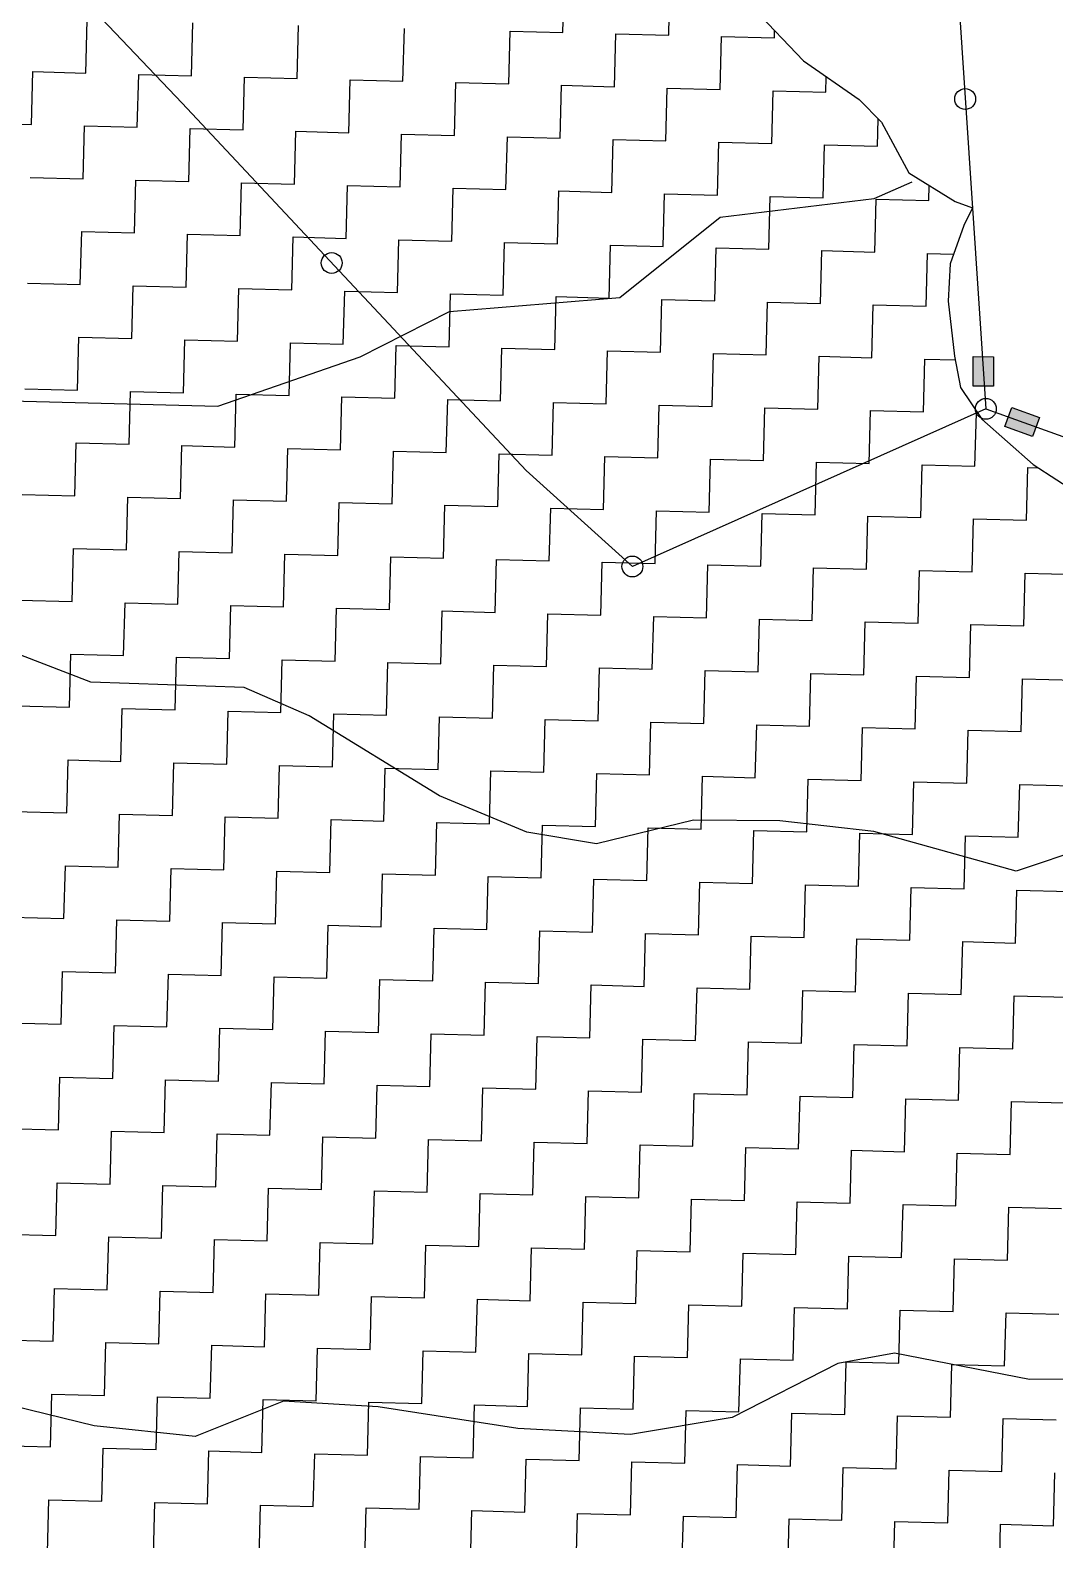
# Model space of a CAD drawing. Header units: metres. Extents: x 295068 to 298038, y 2018465 to 2021372.
# Drawn here: x 295593.6 to 295837.1, y 2018755 to 2019114 of the extents above; entities that cross this region are included whole.
import ezdxf

# ---------------------------------------------------------------- set-up
doc = ezdxf.new("R2010")
doc.units = ezdxf.units.M
doc.header["$MEASUREMENT"] = 0
for name, color, linetype in [('LINE_WATER', 4, 'Continuous'), ('POLY_HATCH', 12, 'Continuous'), ('POLY_PARCEL', 6, 'Continuous')]:
    doc.layers.add(name, color=color, linetype=linetype)

msp = doc.modelspace()

# ---------------------------------------------------------------- hatches: boundary and pattern name
for points in [[(295822.59, 2019036.38), (295817.75, 2019036.41), (295817.71, 2019029.41), (295822.55, 2019029.38)], [(295831.82, 2019017.4), (295833.46, 2019021.96), (295826.88, 2019024.33), (295825.24, 2019019.78)]]:
    msp.add_hatch(color=256).paths.add_polyline_path(points)

# ---------------------------------------------------------------- linework, layer by layer
for points in [[(295817.71, 2019029.41), (295817.75, 2019036.41), (295822.59, 2019036.38), (295822.55, 2019029.38)], [(295826.88, 2019024.33), (295833.46, 2019021.96), (295831.82, 2019017.4), (295825.24, 2019019.78)]]:
    msp.add_lwpolyline(points, close=True)
for centre in [(295815.83, 2019097.66), (295665.24, 2019058.67), (295820.74, 2019023.98), (295736.72, 2018986.49)]:
    msp.add_circle(centre, 2.48)
at = {"layer": 'LINE_WATER'}
for p, q in [((295794.18, 2019074.04), (295803.26, 2019077.99)), ((295757.56, 2019069.6), (295794.18, 2019074.04)), ((295733.73, 2019050.49), (295757.56, 2019069.6)), ((295693.22, 2019047.13), (295733.73, 2019050.49)), ((295671.99, 2019036.32), (295693.22, 2019047.13)), ((295638.18, 2019024.64), (295671.99, 2019036.32)), ((295583.15, 2019026.06), (295638.18, 2019024.64)), ((295608, 2018959.02), (295576.49, 2018971.07)), ((295644.44, 2018957.7), (295608, 2018959.02)), ((295659.92, 2018950.97), (295644.44, 2018957.7)), ((295690.86, 2018931.95), (295659.92, 2018950.97)), ((295711.59, 2018923.28), (295690.86, 2018931.95)), ((295751.24, 2018926.13), (295728.2, 2018920.53)), ((295771.8, 2018925.99), (295751.24, 2018926.13)), ((295794.08, 2018923.46), (295771.8, 2018925.99)), ((295859.29, 2018924.49), (295827.98, 2018914.06)), ((295728.2, 2018920.53), (295711.59, 2018923.28)), ((295827.98, 2018914.06), (295794.08, 2018923.46)), ((295799.06, 2018799.41), (295785.58, 2018796.98)), ((295831.11, 2018793.16), (295799.06, 2018799.41)), ((295785.58, 2018796.98), (295760.41, 2018784.07)), ((295858.27, 2018793.23), (295831.11, 2018793.16)), ((295608.81, 2018782.16), (295585.67, 2018787.79)), ((295653.8, 2018787.98), (295632.8, 2018779.6)), ((295676.27, 2018786.63), (295653.8, 2018787.98)), ((295709.51, 2018781.51), (295676.27, 2018786.63)), ((295632.8, 2018779.6), (295608.81, 2018782.16)), ((295736.25, 2018780.04), (295709.51, 2018781.51)), ((295760.41, 2018784.07), (295736.25, 2018780.04))]:
    msp.add_line(p, q, dxfattribs=at)
at = {"layer": 'POLY_HATCH', "linetype": 'Continuous'}
for p, q in [((295720.21, 2019113.49), (295720.54, 2019126.06)), ((295745.35, 2019112.85), (295745.67, 2019125.41)), ((295606.79, 2019103.84), (295607.11, 2019116.41)), ((295631.92, 2019103.2), (295632.25, 2019115.76)), ((295657.06, 2019102.55), (295657.38, 2019115.11)), ((295682.19, 2019101.9), (295682.51, 2019114.47)), ((295707.32, 2019101.25), (295707.65, 2019113.82)), ((295707.65, 2019113.82), (295720.21, 2019113.49)), ((295732.46, 2019100.6), (295732.78, 2019113.17)), ((295732.78, 2019113.17), (295745.35, 2019112.85)), ((295757.59, 2019099.95), (295757.91, 2019112.52)), ((295757.91, 2019112.52), (295770.48, 2019112.2)), ((295770.48, 2019112.2), (295770.53, 2019113.92)), ((295593.9, 2019091.6), (295594.22, 2019104.17)), ((295594.22, 2019104.17), (295606.79, 2019103.84)), ((295619.03, 2019090.95), (295619.36, 2019103.52)), ((295619.36, 2019103.52), (295631.92, 2019103.2)), ((295644.17, 2019090.3), (295644.49, 2019102.87)), ((295644.49, 2019102.87), (295657.06, 2019102.55)), ((295669.3, 2019089.66), (295669.62, 2019102.22)), ((295669.62, 2019102.22), (295682.19, 2019101.9)), ((295694.43, 2019089.01), (295694.76, 2019101.57)), ((295694.76, 2019101.57), (295707.32, 2019101.25)), ((295719.57, 2019088.36), (295719.89, 2019100.93)), ((295719.89, 2019100.93), (295732.46, 2019100.6)), ((295782.72, 2019099.31), (295782.82, 2019102.95)), ((295744.7, 2019087.71), (295745.02, 2019100.28)), ((295745.02, 2019100.28), (295757.59, 2019099.95)), ((295769.83, 2019087.06), (295770.16, 2019099.63)), ((295770.16, 2019099.63), (295782.72, 2019099.31)), ((295581.33, 2019091.92), (295593.9, 2019091.6)), ((295606.14, 2019078.71), (295606.47, 2019091.28)), ((295606.47, 2019091.28), (295619.03, 2019090.95)), ((295631.27, 2019078.06), (295631.6, 2019090.63)), ((295631.6, 2019090.63), (295644.17, 2019090.3)), ((295656.41, 2019077.41), (295656.73, 2019089.98)), ((295656.73, 2019089.98), (295669.3, 2019089.66)), ((295794.97, 2019086.42), (295795.13, 2019092.96)), ((295681.54, 2019076.77), (295681.87, 2019089.33)), ((295681.87, 2019089.33), (295694.43, 2019089.01)), ((295706.67, 2019076.12), (295707, 2019088.68)), ((295707, 2019088.68), (295719.57, 2019088.36)), ((295731.81, 2019075.47), (295732.13, 2019088.04)), ((295732.13, 2019088.04), (295744.7, 2019087.71)), ((295756.94, 2019074.82), (295757.27, 2019087.39)), ((295757.27, 2019087.39), (295769.83, 2019087.06)), ((295782.07, 2019074.17), (295782.4, 2019086.74)), ((295782.4, 2019086.74), (295794.97, 2019086.42)), ((295593.57, 2019079.03), (295606.14, 2019078.71)), ((295618.38, 2019065.82), (295618.71, 2019078.39)), ((295618.71, 2019078.39), (295631.27, 2019078.06)), ((295643.52, 2019065.17), (295643.84, 2019077.74)), ((295643.84, 2019077.74), (295656.41, 2019077.41)), ((295668.65, 2019064.52), (295668.97, 2019077.09)), ((295668.97, 2019077.09), (295681.54, 2019076.77)), ((295693.78, 2019063.87), (295694.11, 2019076.44)), ((295694.11, 2019076.44), (295706.67, 2019076.12)), ((295718.92, 2019063.23), (295719.24, 2019075.79)), ((295719.24, 2019075.79), (295731.81, 2019075.47)), ((295807.21, 2019073.52), (295807.3, 2019077.11)), ((295744.05, 2019062.58), (295744.37, 2019075.14)), ((295744.37, 2019075.14), (295756.94, 2019074.82)), ((295769.18, 2019061.93), (295769.51, 2019074.5)), ((295769.51, 2019074.5), (295782.07, 2019074.17)), ((295794.32, 2019061.28), (295794.64, 2019073.85)), ((295794.64, 2019073.85), (295807.21, 2019073.52)), ((295605.49, 2019053.58), (295605.82, 2019066.14)), ((295605.82, 2019066.14), (295618.38, 2019065.82)), ((295630.63, 2019052.93), (295630.95, 2019065.5)), ((295630.95, 2019065.5), (295643.52, 2019065.17)), ((295655.76, 2019052.28), (295656.08, 2019064.85)), ((295656.08, 2019064.85), (295668.65, 2019064.52)), ((295680.89, 2019051.63), (295681.22, 2019064.2)), ((295681.22, 2019064.2), (295693.78, 2019063.87)), ((295706.03, 2019050.98), (295706.35, 2019063.55)), ((295706.35, 2019063.55), (295718.92, 2019063.23)), ((295731.16, 2019050.34), (295731.48, 2019062.9)), ((295731.48, 2019062.9), (295744.05, 2019062.58)), ((295756.29, 2019049.69), (295756.62, 2019062.25)), ((295756.62, 2019062.25), (295769.18, 2019061.93)), ((295781.43, 2019049.04), (295781.75, 2019061.61)), ((295781.75, 2019061.61), (295794.32, 2019061.28)), ((295806.56, 2019048.39), (295806.88, 2019060.96)), ((295806.88, 2019060.96), (295813.07, 2019060.8)), ((295592.93, 2019053.9), (295605.49, 2019053.58)), ((295617.74, 2019040.69), (295618.06, 2019053.25)), ((295618.06, 2019053.25), (295630.63, 2019052.93)), ((295642.87, 2019040.04), (295643.19, 2019052.6)), ((295643.19, 2019052.6), (295655.76, 2019052.28)), ((295668, 2019039.39), (295668.33, 2019051.96)), ((295668.33, 2019051.96), (295680.89, 2019051.63)), ((295693.14, 2019038.74), (295693.46, 2019051.31)), ((295693.46, 2019051.31), (295706.03, 2019050.98)), ((295718.27, 2019038.09), (295718.59, 2019050.66)), ((295718.59, 2019050.66), (295731.16, 2019050.34)), ((295743.4, 2019037.44), (295743.73, 2019050.01)), ((295743.73, 2019050.01), (295756.29, 2019049.69)), ((295768.54, 2019036.8), (295768.86, 2019049.36)), ((295768.86, 2019049.36), (295781.43, 2019049.04)), ((295793.67, 2019036.15), (295793.99, 2019048.72)), ((295793.99, 2019048.72), (295806.56, 2019048.39)), ((295604.84, 2019028.44), (295605.17, 2019041.01)), ((295605.17, 2019041.01), (295617.74, 2019040.69)), ((295629.98, 2019027.8), (295630.3, 2019040.36)), ((295630.3, 2019040.36), (295642.87, 2019040.04)), ((295655.11, 2019027.15), (295655.44, 2019039.71)), ((295655.44, 2019039.71), (295668, 2019039.39)), ((295680.24, 2019026.5), (295680.57, 2019039.07)), ((295680.57, 2019039.07), (295693.14, 2019038.74)), ((295705.38, 2019025.85), (295705.7, 2019038.42)), ((295705.7, 2019038.42), (295718.27, 2019038.09)), ((295730.51, 2019025.2), (295730.84, 2019037.77)), ((295730.84, 2019037.77), (295743.4, 2019037.44)), ((295755.65, 2019024.55), (295755.97, 2019037.12)), ((295755.97, 2019037.12), (295768.54, 2019036.8)), ((295780.78, 2019023.91), (295781.1, 2019036.47)), ((295781.1, 2019036.47), (295793.67, 2019036.15)), ((295805.91, 2019023.26), (295806.24, 2019035.82)), ((295806.24, 2019035.82), (295813.44, 2019035.64)), ((295592.28, 2019028.77), (295604.84, 2019028.44)), ((295617.09, 2019015.55), (295617.41, 2019028.12)), ((295617.41, 2019028.12), (295629.98, 2019027.8)), ((295642.22, 2019014.9), (295642.54, 2019027.47)), ((295642.54, 2019027.47), (295655.11, 2019027.15)), ((295667.35, 2019014.26), (295667.68, 2019026.82)), ((295667.68, 2019026.82), (295680.24, 2019026.5)), ((295692.49, 2019013.61), (295692.81, 2019026.17)), ((295692.81, 2019026.17), (295705.38, 2019025.85)), ((295717.62, 2019012.96), (295717.95, 2019025.53)), ((295717.95, 2019025.53), (295730.51, 2019025.2)), ((295742.75, 2019012.31), (295743.08, 2019024.88)), ((295743.08, 2019024.88), (295755.65, 2019024.55)), ((295767.89, 2019011.66), (295768.21, 2019024.23)), ((295768.21, 2019024.23), (295780.78, 2019023.91)), ((295793.02, 2019011.02), (295793.35, 2019023.58)), ((295793.35, 2019023.58), (295805.91, 2019023.26)), ((295818.15, 2019010.37), (295818.48, 2019022.93)), ((295818.48, 2019022.93), (295818.8, 2019022.93)), ((295604.2, 2019003.31), (295604.52, 2019015.88)), ((295604.52, 2019015.88), (295617.09, 2019015.55)), ((295629.33, 2019002.66), (295629.65, 2019015.23)), ((295629.65, 2019015.23), (295642.22, 2019014.9)), ((295654.46, 2019002.01), (295654.79, 2019014.58)), ((295654.79, 2019014.58), (295667.35, 2019014.26)), ((295679.6, 2019001.37), (295679.92, 2019013.93)), ((295679.92, 2019013.93), (295692.49, 2019013.61)), ((295704.73, 2019000.72), (295705.05, 2019013.28)), ((295705.05, 2019013.28), (295717.62, 2019012.96)), ((295729.86, 2019000.07), (295730.19, 2019012.64)), ((295730.19, 2019012.64), (295742.75, 2019012.31)), ((295755, 2018999.42), (295755.32, 2019011.99)), ((295755.32, 2019011.99), (295767.89, 2019011.66)), ((295780.13, 2018998.77), (295780.45, 2019011.34)), ((295780.45, 2019011.34), (295793.02, 2019011.02)), ((295805.26, 2018998.12), (295805.59, 2019010.69)), ((295805.59, 2019010.69), (295818.15, 2019010.37)), ((295830.4, 2018997.48), (295830.72, 2019010.04)), ((295830.72, 2019010.04), (295833.14, 2019009.98)), ((295591.63, 2019003.63), (295604.2, 2019003.31)), ((295616.44, 2018990.42), (295616.76, 2019002.99)), ((295616.76, 2019002.99), (295629.33, 2019002.66)), ((295641.57, 2018989.77), (295641.9, 2019002.34)), ((295641.9, 2019002.34), (295654.46, 2019002.01)), ((295666.71, 2018989.12), (295667.03, 2019001.69)), ((295667.03, 2019001.69), (295679.6, 2019001.37)), ((295691.84, 2018988.47), (295692.16, 2019001.04)), ((295692.16, 2019001.04), (295704.73, 2019000.72)), ((295716.97, 2018987.83), (295717.3, 2019000.39)), ((295717.3, 2019000.39), (295729.86, 2019000.07)), ((295742.11, 2018987.18), (295742.43, 2018999.74)), ((295742.43, 2018999.74), (295755, 2018999.42)), ((295767.24, 2018986.53), (295767.56, 2018999.1)), ((295767.56, 2018999.1), (295780.13, 2018998.77)), ((295792.37, 2018985.88), (295792.7, 2018998.45)), ((295792.7, 2018998.45), (295805.26, 2018998.12)), ((295817.51, 2018985.23), (295817.83, 2018997.8)), ((295817.83, 2018997.8), (295830.4, 2018997.48)), ((295603.55, 2018978.18), (295603.87, 2018990.74)), ((295603.87, 2018990.74), (295616.44, 2018990.42)), ((295628.68, 2018977.53), (295629.01, 2018990.09)), ((295629.01, 2018990.09), (295641.57, 2018989.77)), ((295653.82, 2018976.88), (295654.14, 2018989.45)), ((295654.14, 2018989.45), (295666.71, 2018989.12)), ((295678.95, 2018976.23), (295679.27, 2018988.8)), ((295679.27, 2018988.8), (295691.84, 2018988.47)), ((295704.08, 2018975.58), (295704.41, 2018988.15)), ((295704.41, 2018988.15), (295716.97, 2018987.83)), ((295729.22, 2018974.94), (295729.54, 2018987.5)), ((295729.54, 2018987.5), (295742.11, 2018987.18)), ((295754.35, 2018974.29), (295754.67, 2018986.85)), ((295754.67, 2018986.85), (295767.24, 2018986.53)), ((295779.48, 2018973.64), (295779.81, 2018986.21)), ((295779.81, 2018986.21), (295792.37, 2018985.88)), ((295804.62, 2018972.99), (295804.94, 2018985.56)), ((295804.94, 2018985.56), (295817.51, 2018985.23)), ((295829.75, 2018972.34), (295830.07, 2018984.91)), ((295830.07, 2018984.91), (295842.64, 2018984.59)), ((295590.98, 2018978.5), (295603.55, 2018978.18)), ((295615.79, 2018965.29), (295616.11, 2018977.85)), ((295616.11, 2018977.85), (295628.68, 2018977.53)), ((295640.92, 2018964.64), (295641.25, 2018977.2)), ((295641.25, 2018977.2), (295653.82, 2018976.88)), ((295666.06, 2018963.99), (295666.38, 2018976.56)), ((295666.38, 2018976.56), (295678.95, 2018976.23)), ((295691.19, 2018963.34), (295691.52, 2018975.91)), ((295691.52, 2018975.91), (295704.08, 2018975.58)), ((295716.32, 2018962.69), (295716.65, 2018975.26)), ((295716.65, 2018975.26), (295729.22, 2018974.94)), ((295741.46, 2018962.04), (295741.78, 2018974.61)), ((295741.78, 2018974.61), (295754.35, 2018974.29)), ((295766.59, 2018961.4), (295766.92, 2018973.96)), ((295766.92, 2018973.96), (295779.48, 2018973.64)), ((295791.72, 2018960.75), (295792.05, 2018973.31)), ((295792.05, 2018973.31), (295804.62, 2018972.99)), ((295816.86, 2018960.1), (295817.18, 2018972.67)), ((295817.18, 2018972.67), (295829.75, 2018972.34)), ((295602.9, 2018953.04), (295603.22, 2018965.61)), ((295603.22, 2018965.61), (295615.79, 2018965.29)), ((295628.03, 2018952.39), (295628.36, 2018964.96)), ((295628.36, 2018964.96), (295640.92, 2018964.64)), ((295653.17, 2018951.75), (295653.49, 2018964.31)), ((295653.49, 2018964.31), (295666.06, 2018963.99)), ((295678.3, 2018951.1), (295678.62, 2018963.67)), ((295678.62, 2018963.67), (295691.19, 2018963.34)), ((295703.43, 2018950.45), (295703.76, 2018963.02)), ((295703.76, 2018963.02), (295716.32, 2018962.69)), ((295728.57, 2018949.8), (295728.89, 2018962.37)), ((295728.89, 2018962.37), (295741.46, 2018962.04)), ((295753.7, 2018949.15), (295754.02, 2018961.72)), ((295754.02, 2018961.72), (295766.59, 2018961.4)), ((295778.83, 2018948.51), (295779.16, 2018961.07)), ((295779.16, 2018961.07), (295791.72, 2018960.75)), ((295803.97, 2018947.86), (295804.29, 2018960.42)), ((295804.29, 2018960.42), (295816.86, 2018960.1)), ((295829.1, 2018947.21), (295829.42, 2018959.78)), ((295829.42, 2018959.78), (295841.99, 2018959.45)), ((295590.33, 2018953.37), (295602.9, 2018953.04)), ((295615.14, 2018940.15), (295615.47, 2018952.72)), ((295615.47, 2018952.72), (295628.03, 2018952.39)), ((295640.28, 2018939.5), (295640.6, 2018952.07)), ((295640.6, 2018952.07), (295653.17, 2018951.75)), ((295665.41, 2018938.86), (295665.73, 2018951.42)), ((295665.73, 2018951.42), (295678.3, 2018951.1)), ((295690.54, 2018938.21), (295690.87, 2018950.77)), ((295690.87, 2018950.77), (295703.43, 2018950.45)), ((295715.68, 2018937.56), (295716, 2018950.13)), ((295716, 2018950.13), (295728.57, 2018949.8)), ((295740.81, 2018936.91), (295741.13, 2018949.48)), ((295741.13, 2018949.48), (295753.7, 2018949.15)), ((295765.94, 2018936.26), (295766.27, 2018948.83)), ((295766.27, 2018948.83), (295778.83, 2018948.51)), ((295791.08, 2018935.61), (295791.4, 2018948.18)), ((295791.4, 2018948.18), (295803.97, 2018947.86)), ((295816.21, 2018934.97), (295816.53, 2018947.53)), ((295816.53, 2018947.53), (295829.1, 2018947.21)), ((295602.25, 2018927.91), (295602.58, 2018940.48)), ((295602.58, 2018940.48), (295615.14, 2018940.15)), ((295627.39, 2018927.26), (295627.71, 2018939.83)), ((295627.71, 2018939.83), (295640.28, 2018939.5)), ((295652.52, 2018926.61), (295652.84, 2018939.18)), ((295652.84, 2018939.18), (295665.41, 2018938.86)), ((295677.65, 2018925.96), (295677.98, 2018938.53)), ((295677.98, 2018938.53), (295690.54, 2018938.21)), ((295702.79, 2018925.32), (295703.11, 2018937.88)), ((295703.11, 2018937.88), (295715.68, 2018937.56)), ((295727.92, 2018924.67), (295728.24, 2018937.24)), ((295728.24, 2018937.24), (295740.81, 2018936.91)), ((295753.05, 2018924.02), (295753.38, 2018936.59)), ((295753.38, 2018936.59), (295765.94, 2018936.26)), ((295778.19, 2018923.37), (295778.51, 2018935.94)), ((295778.51, 2018935.94), (295791.08, 2018935.61)), ((295803.32, 2018922.72), (295803.64, 2018935.29)), ((295803.64, 2018935.29), (295816.21, 2018934.97)), ((295828.45, 2018922.08), (295828.78, 2018934.64)), ((295828.78, 2018934.64), (295841.34, 2018934.32)), ((295589.69, 2018928.23), (295602.25, 2018927.91)), ((295614.49, 2018915.02), (295614.82, 2018927.59)), ((295614.82, 2018927.59), (295627.39, 2018927.26)), ((295639.63, 2018914.37), (295639.95, 2018926.94)), ((295639.95, 2018926.94), (295652.52, 2018926.61)), ((295664.76, 2018913.72), (295665.09, 2018926.29)), ((295665.09, 2018926.29), (295677.65, 2018925.96)), ((295689.89, 2018913.07), (295690.22, 2018925.64)), ((295690.22, 2018925.64), (295702.79, 2018925.32)), ((295715.03, 2018912.43), (295715.35, 2018924.99)), ((295715.35, 2018924.99), (295727.92, 2018924.67)), ((295740.16, 2018911.78), (295740.49, 2018924.34)), ((295740.49, 2018924.34), (295753.05, 2018924.02)), ((295765.29, 2018911.13), (295765.62, 2018923.7)), ((295765.62, 2018923.7), (295778.19, 2018923.37)), ((295790.43, 2018910.48), (295790.75, 2018923.05)), ((295790.75, 2018923.05), (295803.32, 2018922.72)), ((295815.56, 2018909.83), (295815.89, 2018922.4)), ((295815.89, 2018922.4), (295828.45, 2018922.08)), ((295601.6, 2018902.78), (295601.93, 2018915.34)), ((295601.93, 2018915.34), (295614.49, 2018915.02)), ((295626.74, 2018902.13), (295627.06, 2018914.69)), ((295627.06, 2018914.69), (295639.63, 2018914.37)), ((295651.87, 2018901.48), (295652.19, 2018914.05)), ((295652.19, 2018914.05), (295664.76, 2018913.72)), ((295677, 2018900.83), (295677.33, 2018913.4)), ((295677.33, 2018913.4), (295689.89, 2018913.07)), ((295702.14, 2018900.18), (295702.46, 2018912.75)), ((295702.46, 2018912.75), (295715.03, 2018912.43)), ((295727.27, 2018899.54), (295727.59, 2018912.1)), ((295727.59, 2018912.1), (295740.16, 2018911.78)), ((295752.4, 2018898.89), (295752.73, 2018911.45)), ((295752.73, 2018911.45), (295765.29, 2018911.13)), ((295777.54, 2018898.24), (295777.86, 2018910.81)), ((295777.86, 2018910.81), (295790.43, 2018910.48)), ((295802.67, 2018897.59), (295803, 2018910.16)), ((295803, 2018910.16), (295815.56, 2018909.83)), ((295827.8, 2018896.94), (295828.13, 2018909.51)), ((295828.13, 2018909.51), (295840.7, 2018909.18)), ((295589.04, 2018903.1), (295601.6, 2018902.78)), ((295613.85, 2018889.89), (295614.17, 2018902.45)), ((295614.17, 2018902.45), (295626.74, 2018902.13)), ((295638.98, 2018889.24), (295639.3, 2018901.8)), ((295639.3, 2018901.8), (295651.87, 2018901.48)), ((295664.11, 2018888.59), (295664.44, 2018901.16)), ((295664.44, 2018901.16), (295677, 2018900.83)), ((295689.25, 2018887.94), (295689.57, 2018900.51)), ((295689.57, 2018900.51), (295702.14, 2018900.18)), ((295714.38, 2018887.29), (295714.7, 2018899.86)), ((295714.7, 2018899.86), (295727.27, 2018899.54)), ((295739.51, 2018886.64), (295739.84, 2018899.21)), ((295739.84, 2018899.21), (295752.4, 2018898.89)), ((295764.65, 2018886), (295764.97, 2018898.56)), ((295764.97, 2018898.56), (295777.54, 2018898.24)), ((295789.78, 2018885.35), (295790.1, 2018897.91)), ((295790.1, 2018897.91), (295802.67, 2018897.59)), ((295814.91, 2018884.7), (295815.24, 2018897.27)), ((295815.24, 2018897.27), (295827.8, 2018896.94)), ((295600.96, 2018877.64), (295601.28, 2018890.21)), ((295601.28, 2018890.21), (295613.85, 2018889.89)), ((295626.09, 2018876.99), (295626.41, 2018889.56)), ((295626.41, 2018889.56), (295638.98, 2018889.24)), ((295651.22, 2018876.35), (295651.55, 2018888.91)), ((295651.55, 2018888.91), (295664.11, 2018888.59)), ((295676.36, 2018875.7), (295676.68, 2018888.26)), ((295676.68, 2018888.26), (295689.25, 2018887.94)), ((295701.49, 2018875.05), (295701.81, 2018887.62)), ((295701.81, 2018887.62), (295714.38, 2018887.29)), ((295726.62, 2018874.4), (295726.95, 2018886.97)), ((295726.95, 2018886.97), (295739.51, 2018886.64)), ((295751.76, 2018873.75), (295752.08, 2018886.32)), ((295752.08, 2018886.32), (295764.65, 2018886)), ((295776.89, 2018873.11), (295777.21, 2018885.67)), ((295777.21, 2018885.67), (295789.78, 2018885.35)), ((295802.02, 2018872.46), (295802.35, 2018885.02)), ((295802.35, 2018885.02), (295814.91, 2018884.7)), ((295827.16, 2018871.81), (295827.48, 2018884.38)), ((295827.48, 2018884.38), (295840.05, 2018884.05)), ((295588.39, 2018877.97), (295600.96, 2018877.64)), ((295613.2, 2018864.75), (295613.52, 2018877.32)), ((295613.52, 2018877.32), (295626.09, 2018876.99)), ((295638.33, 2018864.1), (295638.66, 2018876.67)), ((295638.66, 2018876.67), (295651.22, 2018876.35)), ((295663.46, 2018863.46), (295663.79, 2018876.02)), ((295663.79, 2018876.02), (295676.36, 2018875.7)), ((295688.6, 2018862.81), (295688.92, 2018875.37)), ((295688.92, 2018875.37), (295701.49, 2018875.05)), ((295713.73, 2018862.16), (295714.06, 2018874.73)), ((295714.06, 2018874.73), (295726.62, 2018874.4)), ((295738.87, 2018861.51), (295739.19, 2018874.08)), ((295739.19, 2018874.08), (295751.76, 2018873.75)), ((295764, 2018860.86), (295764.32, 2018873.43)), ((295764.32, 2018873.43), (295776.89, 2018873.11)), ((295789.13, 2018860.21), (295789.46, 2018872.78)), ((295789.46, 2018872.78), (295802.02, 2018872.46)), ((295814.27, 2018859.57), (295814.59, 2018872.13)), ((295814.59, 2018872.13), (295827.16, 2018871.81)), ((295600.31, 2018852.51), (295600.63, 2018865.08)), ((295600.63, 2018865.08), (295613.2, 2018864.75)), ((295625.44, 2018851.86), (295625.76, 2018864.43)), ((295625.76, 2018864.43), (295638.33, 2018864.1)), ((295650.57, 2018851.21), (295650.9, 2018863.78)), ((295650.9, 2018863.78), (295663.46, 2018863.46)), ((295675.71, 2018850.56), (295676.03, 2018863.13)), ((295676.03, 2018863.13), (295688.6, 2018862.81)), ((295700.84, 2018849.92), (295701.16, 2018862.48)), ((295701.16, 2018862.48), (295713.73, 2018862.16)), ((295725.97, 2018849.27), (295726.3, 2018861.83)), ((295726.3, 2018861.83), (295738.87, 2018861.51)), ((295751.11, 2018848.62), (295751.43, 2018861.19)), ((295751.43, 2018861.19), (295764, 2018860.86)), ((295776.24, 2018847.97), (295776.57, 2018860.54)), ((295776.57, 2018860.54), (295789.13, 2018860.21)), ((295801.37, 2018847.32), (295801.7, 2018859.89)), ((295801.7, 2018859.89), (295814.27, 2018859.57)), ((295826.51, 2018846.68), (295826.83, 2018859.24)), ((295826.83, 2018859.24), (295839.4, 2018858.92)), ((295587.74, 2018852.83), (295600.31, 2018852.51)), ((295612.55, 2018839.62), (295612.87, 2018852.19)), ((295612.87, 2018852.19), (295625.44, 2018851.86)), ((295637.68, 2018838.97), (295638.01, 2018851.54)), ((295638.01, 2018851.54), (295650.57, 2018851.21)), ((295662.82, 2018838.32), (295663.14, 2018850.89)), ((295663.14, 2018850.89), (295675.71, 2018850.56)), ((295687.95, 2018837.67), (295688.27, 2018850.24)), ((295688.27, 2018850.24), (295700.84, 2018849.92)), ((295713.08, 2018837.03), (295713.41, 2018849.59)), ((295713.41, 2018849.59), (295725.97, 2018849.27)), ((295738.22, 2018836.38), (295738.54, 2018848.94)), ((295738.54, 2018848.94), (295751.11, 2018848.62)), ((295763.35, 2018835.73), (295763.67, 2018848.3)), ((295763.67, 2018848.3), (295776.24, 2018847.97)), ((295788.48, 2018835.08), (295788.81, 2018847.65)), ((295788.81, 2018847.65), (295801.37, 2018847.32)), ((295813.62, 2018834.43), (295813.94, 2018847)), ((295813.94, 2018847), (295826.51, 2018846.68)), ((295599.66, 2018827.38), (295599.98, 2018839.94)), ((295599.98, 2018839.94), (295612.55, 2018839.62)), ((295624.79, 2018826.73), (295625.12, 2018839.29)), ((295625.12, 2018839.29), (295637.68, 2018838.97)), ((295649.93, 2018826.08), (295650.25, 2018838.65)), ((295650.25, 2018838.65), (295662.82, 2018838.32)), ((295675.06, 2018825.43), (295675.38, 2018838)), ((295675.38, 2018838), (295687.95, 2018837.67)), ((295700.19, 2018824.78), (295700.52, 2018837.35)), ((295700.52, 2018837.35), (295713.08, 2018837.03)), ((295725.33, 2018824.13), (295725.65, 2018836.7)), ((295725.65, 2018836.7), (295738.22, 2018836.38)), ((295750.46, 2018823.49), (295750.78, 2018836.05)), ((295750.78, 2018836.05), (295763.35, 2018835.73)), ((295775.59, 2018822.84), (295775.92, 2018835.41)), ((295775.92, 2018835.41), (295788.48, 2018835.08)), ((295800.73, 2018822.19), (295801.05, 2018834.76)), ((295801.05, 2018834.76), (295813.62, 2018834.43)), ((295825.86, 2018821.54), (295826.18, 2018834.11)), ((295826.18, 2018834.11), (295838.75, 2018833.78)), ((295587.09, 2018827.7), (295599.66, 2018827.38)), ((295611.9, 2018814.49), (295612.23, 2018827.05)), ((295612.23, 2018827.05), (295624.79, 2018826.73)), ((295637.04, 2018813.84), (295637.36, 2018826.4)), ((295637.36, 2018826.4), (295649.93, 2018826.08)), ((295662.17, 2018813.19), (295662.49, 2018825.76)), ((295662.49, 2018825.76), (295675.06, 2018825.43)), ((295687.3, 2018812.54), (295687.63, 2018825.11)), ((295687.63, 2018825.11), (295700.19, 2018824.78)), ((295712.44, 2018811.89), (295712.76, 2018824.46)), ((295712.76, 2018824.46), (295725.33, 2018824.13)), ((295737.57, 2018811.24), (295737.89, 2018823.81)), ((295737.89, 2018823.81), (295750.46, 2018823.49)), ((295762.7, 2018810.6), (295763.03, 2018823.16)), ((295763.03, 2018823.16), (295775.59, 2018822.84)), ((295787.84, 2018809.95), (295788.16, 2018822.51)), ((295788.16, 2018822.51), (295800.73, 2018822.19)), ((295812.97, 2018809.3), (295813.29, 2018821.87)), ((295813.29, 2018821.87), (295825.86, 2018821.54)), ((295599.01, 2018802.24), (295599.33, 2018814.81)), ((295599.33, 2018814.81), (295611.9, 2018814.49)), ((295624.14, 2018801.59), (295624.47, 2018814.16)), ((295624.47, 2018814.16), (295637.04, 2018813.84)), ((295649.28, 2018800.95), (295649.6, 2018813.51)), ((295649.6, 2018813.51), (295662.17, 2018813.19)), ((295674.41, 2018800.3), (295674.74, 2018812.86)), ((295674.74, 2018812.86), (295687.3, 2018812.54)), ((295699.54, 2018799.65), (295699.87, 2018812.22)), ((295699.87, 2018812.22), (295712.44, 2018811.89)), ((295724.68, 2018799), (295725, 2018811.57)), ((295725, 2018811.57), (295737.57, 2018811.24)), ((295749.81, 2018798.35), (295750.14, 2018810.92)), ((295750.14, 2018810.92), (295762.7, 2018810.6)), ((295774.94, 2018797.71), (295775.27, 2018810.27)), ((295775.27, 2018810.27), (295787.84, 2018809.95)), ((295800.08, 2018797.06), (295800.4, 2018809.62)), ((295800.4, 2018809.62), (295812.97, 2018809.3)), ((295825.21, 2018796.41), (295825.54, 2018808.98)), ((295825.54, 2018808.98), (295838.1, 2018808.65)), ((295586.44, 2018802.57), (295599.01, 2018802.24)), ((295611.25, 2018789.35), (295611.58, 2018801.92)), ((295611.58, 2018801.92), (295624.14, 2018801.59)), ((295636.39, 2018788.7), (295636.71, 2018801.27)), ((295636.71, 2018801.27), (295649.28, 2018800.95)), ((295661.52, 2018788.06), (295661.84, 2018800.62)), ((295661.84, 2018800.62), (295674.41, 2018800.3)), ((295686.65, 2018787.41), (295686.98, 2018799.97)), ((295686.98, 2018799.97), (295699.54, 2018799.65)), ((295711.79, 2018786.76), (295712.11, 2018799.33)), ((295712.11, 2018799.33), (295724.68, 2018799)), ((295736.92, 2018786.11), (295737.24, 2018798.68)), ((295737.24, 2018798.68), (295749.81, 2018798.35)), ((295762.05, 2018785.46), (295762.38, 2018798.03)), ((295762.38, 2018798.03), (295774.94, 2018797.71)), ((295787.19, 2018784.81), (295787.51, 2018797.38)), ((295787.51, 2018797.38), (295800.08, 2018797.06)), ((295812.32, 2018784.17), (295812.64, 2018796.73)), ((295812.64, 2018796.73), (295825.21, 2018796.41)), ((295598.36, 2018777.11), (295598.69, 2018789.68)), ((295598.69, 2018789.68), (295611.25, 2018789.35)), ((295623.5, 2018776.46), (295623.82, 2018789.03)), ((295623.82, 2018789.03), (295636.39, 2018788.7)), ((295648.63, 2018775.81), (295648.95, 2018788.38)), ((295648.95, 2018788.38), (295661.52, 2018788.06)), ((295673.76, 2018775.16), (295674.09, 2018787.73)), ((295674.09, 2018787.73), (295686.65, 2018787.41)), ((295698.9, 2018774.52), (295699.22, 2018787.08)), ((295699.22, 2018787.08), (295711.79, 2018786.76)), ((295724.03, 2018773.87), (295724.35, 2018786.43)), ((295724.35, 2018786.43), (295736.92, 2018786.11)), ((295749.16, 2018773.22), (295749.49, 2018785.79)), ((295749.49, 2018785.79), (295762.05, 2018785.46)), ((295774.3, 2018772.57), (295774.62, 2018785.14)), ((295774.62, 2018785.14), (295787.19, 2018784.81)), ((295799.43, 2018771.92), (295799.75, 2018784.49)), ((295799.75, 2018784.49), (295812.32, 2018784.17)), ((295824.56, 2018771.28), (295824.89, 2018783.84)), ((295824.89, 2018783.84), (295837.45, 2018783.52)), ((295585.8, 2018777.43), (295598.36, 2018777.11)), ((295610.61, 2018764.22), (295610.93, 2018776.78)), ((295610.93, 2018776.78), (295623.5, 2018776.46)), ((295635.74, 2018763.57), (295636.06, 2018776.14)), ((295636.06, 2018776.14), (295648.63, 2018775.81)), ((295660.87, 2018762.92), (295661.2, 2018775.49)), ((295661.2, 2018775.49), (295673.76, 2018775.16)), ((295686.01, 2018762.27), (295686.33, 2018774.84)), ((295686.33, 2018774.84), (295698.9, 2018774.52)), ((295711.14, 2018761.63), (295711.46, 2018774.19)), ((295711.46, 2018774.19), (295724.03, 2018773.87)), ((295736.27, 2018760.98), (295736.6, 2018773.54)), ((295736.6, 2018773.54), (295749.16, 2018773.22)), ((295761.41, 2018760.33), (295761.73, 2018772.9)), ((295761.73, 2018772.9), (295774.3, 2018772.57)), ((295786.54, 2018759.68), (295786.86, 2018772.25)), ((295786.86, 2018772.25), (295799.43, 2018771.92)), ((295811.67, 2018759.03), (295812, 2018771.6)), ((295812, 2018771.6), (295824.56, 2018771.28)), ((295836.81, 2018758.38), (295837.13, 2018770.95)), ((295597.71, 2018751.98), (295598.04, 2018764.54)), ((295598.04, 2018764.54), (295610.61, 2018764.22)), ((295622.85, 2018751.33), (295623.17, 2018763.89)), ((295623.17, 2018763.89), (295635.74, 2018763.57)), ((295647.98, 2018750.68), (295648.31, 2018763.25)), ((295648.31, 2018763.25), (295660.87, 2018762.92)), ((295673.11, 2018750.03), (295673.44, 2018762.6)), ((295673.44, 2018762.6), (295686.01, 2018762.27)), ((295698.25, 2018749.38), (295698.57, 2018761.95)), ((295698.57, 2018761.95), (295711.14, 2018761.63)), ((295723.38, 2018748.73), (295723.71, 2018761.3)), ((295723.71, 2018761.3), (295736.27, 2018760.98)), ((295748.51, 2018748.09), (295748.84, 2018760.65)), ((295748.84, 2018760.65), (295761.41, 2018760.33)), ((295773.65, 2018747.44), (295773.97, 2018760)), ((295773.97, 2018760), (295786.54, 2018759.68)), ((295798.78, 2018746.79), (295799.11, 2018759.36)), ((295799.11, 2018759.36), (295811.67, 2018759.03)), ((295823.92, 2018746.14), (295824.24, 2018758.71)), ((295824.24, 2018758.71), (295836.81, 2018758.38))]:
    msp.add_line(p, q, dxfattribs=at)
at = {"layer": 'POLY_HATCH'}
for p, q in [((295765.62, 2019119.08), (295777.37, 2019106.72)), ((295777.37, 2019106.72), (295790.62, 2019097.53)), ((295790.62, 2019097.53), (295795.92, 2019092.17)), ((295795.92, 2019092.17), (295802.45, 2019080.14)), ((295802.45, 2019080.14), (295813.42, 2019073.28)), ((295813.42, 2019073.28), (295817.55, 2019071.78)), ((295817.55, 2019071.78), (295815.49, 2019067.6)), ((295815.49, 2019067.6), (295812.23, 2019058.43)), ((295812.23, 2019058.43), (295811.8, 2019049.6)), ((295811.8, 2019049.6), (295813.28, 2019036.5)), ((295813.28, 2019036.5), (295814.69, 2019029.02)), ((295814.69, 2019029.02), (295819.75, 2019021.52)), ((295819.75, 2019021.52), (295831.95, 2019010.76)), ((295831.95, 2019010.76), (295843.23, 2019003.43))]:
    msp.add_line(p, q, dxfattribs=at)
at = {"layer": 'POLY_PARCEL'}
for p, q in [((295629.67, 2019096.64), (295594.04, 2019134.25)), ((295813.84, 2019127.37), (295820.74, 2019023.98)), ((295711.45, 2019009.35), (295629.67, 2019096.64)), ((295820.74, 2019023.98), (295736.72, 2018986.49)), ((295820.74, 2019023.98), (295892.41, 2018998.09)), ((295736.72, 2018986.49), (295711.45, 2019009.35))]:
    msp.add_line(p, q, dxfattribs=at)

doc.saveas('drawing.dxf')
